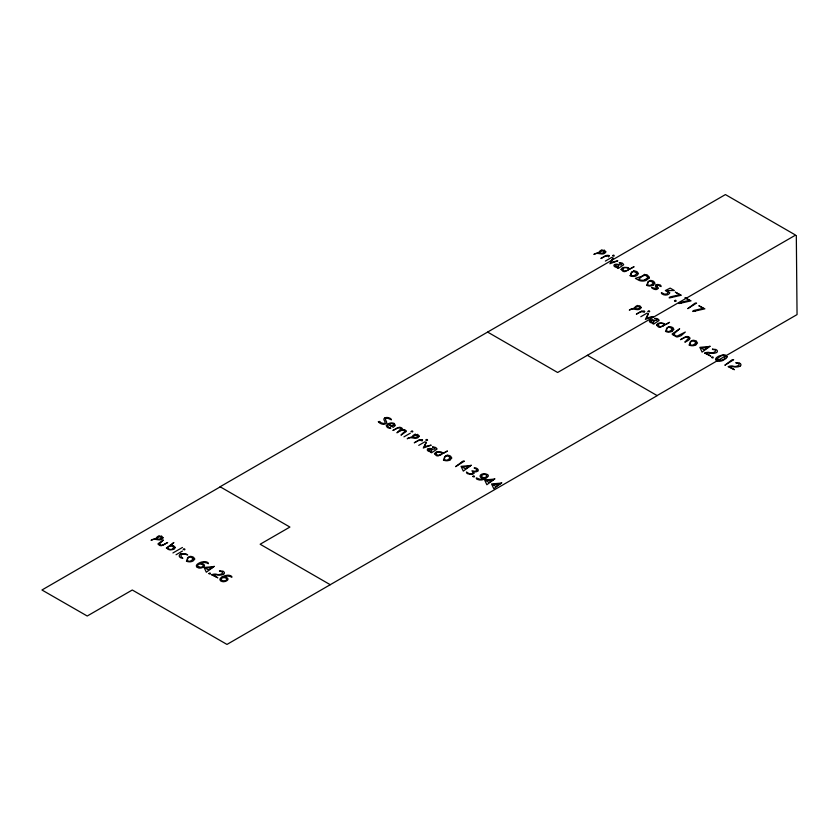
<?xml version="1.0" encoding="UTF-8"?>
<svg xmlns="http://www.w3.org/2000/svg" width="839" height="839" viewBox="0 0 839 839"><rect width="100%" height="100%" fill="white"/><g stroke="black" fill="none" stroke-linecap="round" stroke-linejoin="round"><path stroke-width="1.26" d="M186.594 561.008L188.376 557.536L190.159 556.362A4.814 2.779 0 0 1 193.589 557.348L194.816 559.026L193.169 560.903A4.772 2.758 0 0 1 186.384 561.134M443.579 459.908L445.373 456.426L447.156 455.252M630.225 275.601L632.008 272.119L633.802 270.955M646.754 285.145L648.537 281.663L650.33 280.499M665.673 331.258L667.456 327.787L669.249 326.612A4.814 2.779 0 0 1 672.668 327.598M689.291 344.892L691.074 341.421L692.867 340.246A4.814 2.779 0 0 1 696.286 341.232M608.59 256.734L609.177 255.738M472.273 473.469L472.797 473.06A2.433 1.405 0 0 0 473.049 472.609L471.948 470.731L474.601 471.256A2.391 1.384 0 0 0 475.587 471.088L476.877 470.239A1.626 0.944 0 0 0 476.94 469.777L476.07 468.938A17.588 10.152 0 0 0 474.14 467.994C477.171 467.05 480.6 471.224 476.384 471.728A2.79 1.605 0 0 1 475.115 471.854L473.458 471.549L474.213 473.217L472.179 474.507L467.407 473.657A3.524 2.035 0 0 1 466.536 471.969A19.486 11.253 0 0 0 468.466 473.269A2.842 1.636 0 0 0 472.451 473.616M653.34 285.04L654.965 283.278L653.801 281.453A4.814 2.779 0 0 0 650.33 280.436M450.165 459.793L451.802 458.042L450.627 456.217A4.814 2.779 0 0 0 447.166 455.199M672.259 331.153L673.885 329.391L672.721 327.577M695.877 344.787L697.503 343.025L696.339 341.211M387.891 423.905L386.223 425.646L387.303 427.408A5.422 3.125 0 0 0 387.649 427.607A3.933 2.276 0 0 0 390.565 428.205L390.806 428.173A13.005 7.509 0 0 1 388.572 427.156M220.248 486.851L41.95 589.995L87.225 616.015L132.279 590.006L226.981 644.425L657.21 395.641M605.359 261.076L611.778 257.363M163.972 544.637L167.674 542.497L161.581 545.686A2.905 1.678 0 0 1 159.609 545.392L158.152 544.28A2.475 1.426 0 0 1 158.057 543.745L163.364 540.012L159.578 543.829A1.72 0.996 0 0 0 159.683 544.333L160.239 544.794M172.928 552.953L182.441 547.468M176.043 554.747L182.462 551.045M396.553 428.351L392.893 430.459L399.207 427.282A2.999 1.73 0 0 1 401.147 427.659A2.748 1.584 0 0 1 402.038 429.673M400.591 430.68L396.931 432.798L400.769 428.97A1.615 0.933 0 0 0 400.675 428.509L400.465 428.278A2.685 1.552 0 0 0 400.151 428.068M403.947 436.846L410.376 433.144M640.807 316.733L647.226 313.02M418.724 445.373L425.142 441.671M606.02 255.57L600.892 258.496L605.234 256.115L608.023 256.157A1.909 1.101 0 0 1 608.632 256.724M641.468 311.227L636.34 314.153L640.681 311.772L643.471 311.825A1.909 1.101 0 0 1 644.079 312.381L644.625 311.395M419.374 439.867L414.256 442.803L418.598 440.423L421.388 440.465A1.909 1.101 0 0 1 421.996 441.031L422.489 440.014M614.819 264.568L615.302 264.348A2.286 1.321 0 0 1 616.109 264.17C617.504 263.876 622.381 266.194 621.542 263.824M650.267 320.225L650.749 320.005A2.286 1.321 0 0 1 651.567 319.827C652.952 319.544 657.849 321.851 656.989 319.491A12.585 7.268 0 0 0 654.63 318.432L655.616 318.432A3.744 2.16 0 0 1 657.965 319.03L658.993 320.026A2.349 1.353 0 0 1 659.024 320.529L653.633 324.137L652.606 323.55L653.612 322.963L652.711 323.025A2.968 1.709 0 0 1 650.791 322.648L650.624 322.564A2.905 1.678 0 0 1 650.057 320.12M428.184 448.875L428.656 448.655A2.286 1.321 0 0 1 429.474 448.477C430.847 448.194 435.777 450.48 434.906 448.131A12.585 7.268 0 0 0 432.546 447.082M384.944 417.916L385.269 417.77A2.685 1.552 0 0 1 386.129 417.539A3.293 1.898 0 0 1 387.587 417.518A4.573 2.643 0 0 1 388.856 417.791A6.408 3.702 0 0 1 390.313 418.42L391.236 419.217A2.685 1.552 0 0 1 391.394 419.846L389.254 418.913A4.761 2.748 0 0 0 388.499 418.556A2.349 1.353 0 0 0 386.779 418.304A1.615 0.933 0 0 0 386.087 418.535A1.972 1.143 0 0 0 385.426 419.49A6.188 3.566 0 0 0 385.709 420.15L386.055 420.8A16.738 9.669 0 0 1 386.475 421.618A5.946 3.429 0 0 1 386.653 422.395A3.681 2.129 0 0 1 386.464 423.097A2.853 1.647 0 0 1 385.877 423.653A4.205 2.433 0 0 1 385.426 423.905L384.377 424.23A3.041 1.762 0 0 1 382.92 424.251A4.373 2.527 0 0 1 381.493 423.905A7.918 4.573 0 0 1 380.14 423.276A8.306 4.803 0 0 1 378.662 422.069M180.742 553.929C182.441 552.461 190.495 556.467 186.688 554.306M644.74 279.89L647.656 277.772A3.587 2.077 0 0 0 647.698 276.996L644.446 274.353L638.699 279.219L639.591 279.67A4.688 2.706 0 0 0 644.803 279.964M681.352 303.047L691.032 300.844L684.981 297.73L689.49 300.331L680.261 302.428A3.241 1.867 0 0 0 678.845 303.498A6.429 3.713 0 0 0 681.362 303.057M712.437 349.171L715.751 349.454A6.513 3.765 0 0 1 716.139 349.664A3.618 2.087 0 0 1 716.6 352.548M735.992 362.763L739.306 363.056A6.513 3.765 0 0 1 739.694 363.266M618.039 266.865L618.647 265.239A3.838 2.223 0 0 0 617.221 264.799A1.647 0.954 0 0 0 615.941 265.187M378.399 421.681L379.815 421.451A6.125 3.534 0 0 0 381.252 422.825L383.266 423.464A1.605 0.923 0 0 0 384.052 423.359L384.577 423.129A1.751 1.007 0 0 0 385.059 422.678A2.569 1.489 0 0 0 385.101 422.132A6.272 3.618 0 0 0 384.86 421.503L384.514 420.874A19.926 11.505 0 0 1 384.063 419.993A5.412 3.125 0 0 1 383.895 419.269A3.199 1.846 0 0 1 385.07 417.812M401.965 429.652L403.181 429.547A3.062 1.762 0 0 1 404.88 429.851L406.296 430.91A2.307 1.332 0 0 1 406.37 431.414L400.979 435.137L403.632 432.41A4.447 2.569 0 0 0 404.891 431.403A1.898 1.091 0 0 0 404.188 430.438M653.361 322.533L654.095 320.897M431.277 451.183L432.012 449.547A3.838 2.223 0 0 0 430.585 449.106M494.412 484.491L500.222 483.82L495.818 486.368L492.755 484.596L494.213 484.502M432.546 447.072L433.532 447.072A3.744 2.16 0 0 1 435.871 447.669L436.899 448.676A2.349 1.353 0 0 1 436.93 449.18L431.55 452.787L430.522 452.19L431.529 451.613L430.617 451.676A2.968 1.709 0 0 1 428.708 451.298L428.54 451.214A2.905 1.678 0 0 1 427.974 448.771M219.818 571.223C226.352 572.208 219.912 575.953 215.969 574.128A5.349 3.083 0 0 0 211.669 574.788M704.666 353.072A5.349 3.083 0 0 1 708.861 352.359C713.601 354.582 718.95 349.475 712.804 349.506A1.122 0.65 0 0 1 712.5 349.171M732.804 359.658L731.923 359.921A5.925 3.419 0 0 0 731.598 360.172L724.854 365.259L733.653 359.721A7.551 4.363 0 0 1 732.804 359.658M481.523 477.769L482.278 478.031A2.695 1.552 0 0 0 483.495 478.167L484.344 478.073L480.086 479.331L476.332 477.894A2.978 1.72 0 0 0 477.045 479.289C480.778 481.125 485.729 479.447 488.193 476.321A3.45 1.993 0 0 0 487.7 474.664L487.396 474.475M704.812 353.167L710.832 356.103L706.354 353.513A2.674 1.542 0 0 1 708.126 353.051A6.722 3.88 0 0 1 709.249 353.104L711.063 353.261A12.029 6.943 0 0 0 712.846 353.366A4.929 2.853 0 0 0 716.485 352.495M728.367 366.769L734.387 369.695L729.909 367.115A2.674 1.542 0 0 1 731.681 366.643A6.722 3.88 0 0 1 732.804 366.706L734.618 366.863A12.029 6.943 0 0 0 736.39 366.968A4.929 2.853 0 0 0 740.04 366.098M211.816 574.893L217.846 577.819L213.368 575.229M587.373 355.317L657.094 395.568L797.05 314.594L796.316 235.518M487.69 332.118L557.631 372.495L795.592 235.098L725.42 194.575L220.091 486.756L289.906 527.06L260.153 544.238L330.251 584.71M622.496 263.383L623.534 264.369A2.349 1.353 0 0 1 623.566 264.872L618.186 268.48L617.158 267.882L618.165 267.305L617.263 267.368A2.968 1.709 0 0 1 615.344 266.991L615.176 266.907A2.905 1.678 0 0 1 614.609 264.463M220.72 580.703C223.195 583.661 231.816 579.518 226.152 577.305A2.916 1.688 0 0 0 224.317 577.117L227.327 575.994L230.274 576.508A13.172 7.603 0 0 0 231.868 577.274L231.847 576.75A2.412 1.395 0 0 0 231.512 576.267L230.903 575.879A4.342 2.507 0 0 0 229.236 575.323A4.719 2.727 0 0 0 227.317 575.25L225.261 575.606A9.512 5.485 0 0 0 223.751 576.131L222.849 576.54A13.906 8.033 0 0 0 222.031 577.001M197.165 567.112C199.724 570.09 208.271 565.832 202.598 563.714A2.916 1.688 0 0 0 200.773 563.514L203.772 562.403L206.719 562.906A13.172 7.603 0 0 0 208.324 563.682L208.292 563.147A2.412 1.395 0 0 0 207.957 562.675L207.348 562.277A4.342 2.507 0 0 0 205.681 561.731A4.719 2.727 0 0 0 203.762 561.648L201.706 562.004A9.512 5.485 0 0 0 200.196 562.529L199.304 562.948A13.906 8.033 0 0 0 198.476 563.409A9.418 5.443 0 0 0 196.903 564.647L196.714 564.92A3.828 2.213 0 0 0 197.092 567.143M688.179 337.498L688.525 337.844A1.647 0.944 0 0 1 688.63 338.211L684.813 342.144C685.725 341.913 692.836 338.673 688.861 336.911A3.199 1.846 0 0 0 686.837 336.502L680.513 339.659L684.173 337.54A2.769 1.594 0 0 1 688.326 337.414M657.084 286.529L657.388 286.938A11.327 6.544 0 0 1 657.818 287.578A3.744 2.16 0 0 1 658.007 288.134M728.21 366.664A5.349 3.083 0 0 1 732.416 365.961C736.82 368.143 742.704 363.256 736.422 363.109A1.122 0.65 0 0 1 736.055 362.763M739.715 363.245A3.618 2.087 0 0 1 740.155 366.14M695.93 344.819A4.772 2.758 0 0 1 689.081 345.018M672.312 331.185A4.772 2.758 0 0 1 665.474 331.384M652.679 320.456A3.838 2.223 0 0 1 654.074 320.918M651.389 320.844A1.647 0.954 0 0 1 652.658 320.435M653.287 322.354A1.94 1.122 0 0 1 651.326 321.956A1.94 1.122 0 0 1 651.127 320.76M641.52 311.269A2.737 1.584 0 0 1 644.677 311.3M222.041 577.012A9.418 5.443 0 0 0 220.447 578.239L220.269 578.522A3.828 2.213 0 0 0 220.647 580.735M213.347 575.218A2.674 1.542 0 0 1 215.13 574.767M215.141 574.788A6.722 3.88 0 0 1 216.252 574.83L218.067 574.977A12.029 6.943 0 0 0 219.849 575.082A4.929 2.853 0 0 0 223.489 574.212M223.164 571.369A3.618 2.087 0 0 1 223.614 574.264M223.143 571.38A6.513 3.765 0 0 0 222.755 571.181L219.451 570.887A1.122 0.65 0 0 0 219.766 571.254M180.605 557.547A4.908 2.832 0 0 0 182.787 558.323A6.376 3.681 0 0 0 181.675 557.138A3.471 2.003 0 0 1 181.948 554.464A3.471 2.003 0 0 1 186.604 554.369M180.437 557.641A4.51 2.601 0 0 1 180.71 553.908M163.899 544.605A2.716 1.563 0 0 1 160.102 544.899M482.415 477.234A2.433 1.405 0 0 0 485.76 477.202C488.927 475.43 484.229 473.29 482.53 474.968A2.853 1.647 0 0 0 482.194 477.339M481.408 477.842A4.08 2.36 0 0 1 481.324 474.413A4.08 2.36 0 0 1 487.249 474.549M450.228 459.824A4.772 2.758 0 0 1 443.38 460.034M429.306 449.484A1.647 0.954 0 0 1 430.575 449.075M431.204 451.004A1.94 1.122 0 0 1 429.243 450.606A1.94 1.122 0 0 1 429.033 449.41M419.427 439.919A2.737 1.584 0 0 1 422.583 439.94M396.711 428.414A2.727 1.573 0 0 1 400.308 427.911M400.759 430.753A2.706 1.563 0 0 1 404.335 430.302M388.352 427.261A3.241 1.877 0 0 1 388.688 424.618L393.26 427.271L395.316 425.467L394.393 423.747A5.034 2.905 0 0 0 394.078 423.569M387.996 423.947A4.583 2.643 0 0 1 394.246 423.433M378.662 422.069A2.821 1.626 0 0 1 378.399 421.681M656.297 289.56A3.954 2.286 0 0 1 653.141 288.742A6.66 3.849 0 0 1 652.469 288.417L651.588 287.494L656.182 288.543A1.133 0.65 0 0 0 656.507 288.228A2.863 1.657 0 0 0 656.213 287.41L656.035 287.106A10.634 6.135 0 0 1 655.532 286.361A2.58 1.489 0 0 1 656.004 284.872M656.297 289.455A2.118 1.227 0 0 0 657.084 289.224L657.21 289.161A2.276 1.311 0 0 0 658.049 288.134M657.115 286.519A1.993 1.154 0 0 1 657.042 285.375M657.199 285.333A1.699 0.975 0 0 1 659.276 285.721M659.391 285.68A34.598 19.979 0 0 0 661.08 286.592L660.88 285.68A2.297 1.321 0 0 0 660.398 285.26M657.084 284.494A3.744 2.16 0 0 1 660.303 285.302M656.088 284.914A2.202 1.269 0 0 1 657.084 284.568M653.392 285.071A4.772 2.758 0 0 1 646.554 285.27M630.016 275.727A4.772 2.758 0 0 0 636.864 275.528L638.458 273.608L637.273 271.909A4.814 2.779 0 0 0 633.802 270.892M617.84 266.697A1.94 1.122 0 0 1 615.878 266.299A1.94 1.122 0 0 1 615.669 265.103M622.517 263.373A3.744 2.16 0 0 0 620.168 262.775L619.182 262.775A12.585 7.268 0 0 1 621.552 263.824M606.073 255.612A2.737 1.584 0 0 1 609.219 255.633M716.957 359.27L716.946 359.449A1.961 1.133 0 0 0 717.209 359.941C729.185 362.406 726.071 349.171 716.957 359.27M434.476 453.773L436.332 455.629A3.22 1.856 0 0 0 438.294 455.902L447.449 450.983L443.443 453.27L436.574 451.707L434.487 453.658M621.112 269.466L622.968 271.322A3.22 1.856 0 0 0 624.929 271.605L634.085 266.687L630.089 268.962C627.52 267.945 622.423 265.669 621.112 269.466M656.559 325.123L658.416 326.99A3.22 1.856 0 0 0 660.377 327.262L669.532 322.344L665.537 324.62C662.967 323.602 657.881 321.327 656.559 325.123M183.311 549.398C185.996 551.171 184.811 547.364 183.322 549.346M411.215 431.508C413.994 433.27 412.536 429.421 411.215 431.508M425.992 440.035C428.708 441.828 427.334 437.948 425.992 440.035M612.627 255.727C615.333 257.51 614.054 253.651 612.627 255.696M648.075 311.384C650.676 313.209 649.659 309.308 648.075 311.363M193.41 558.764C185.629 567.028 184.916 552.062 193.41 558.764M450.407 457.664C442.698 465.897 441.922 450.942 450.407 457.664M637.042 273.357C629.271 281.589 628.589 266.645 637.042 273.357M653.581 282.9C645.831 291.143 645.076 276.188 653.581 282.9M672.5 329.014C664.677 337.268 664.037 322.312 672.5 329.014M696.118 342.648C688.379 350.891 687.592 335.946 696.118 342.648M167.171 548.161C170.862 553.73 178.413 543.63 168.901 546.567A12.931 7.467 0 0 0 168.324 546.913L167.181 548.077M669.69 292.853C668.861 295.517 664.048 295.706 661.877 293.818A2.842 1.647 0 0 1 661.457 292.58L664.519 294.164L667.215 293.87L668.054 292.329L665.348 290.535L670.172 288.113L674.325 290.504L667.309 290.577L669.69 292.853M175.288 547.489C174.093 551.38 168.88 549.115 166.332 548.077L173.862 542.508L170.695 545.549L171.68 545.476A3.314 1.909 0 0 1 173.631 545.822L175.288 547.489M163.028 537.768C160.805 542.644 154.261 537.149 151.083 540.337L161.497 535.964L163.028 537.768M419.175 436.175C416.952 441.041 410.407 435.546 407.219 438.745L417.633 434.371L419.175 436.175M605.81 251.868C603.587 256.744 597.043 251.239 593.865 254.437L604.269 250.064L605.81 251.868M641.258 307.525C639.035 312.402 632.501 306.896 629.313 310.094L639.727 305.721L641.258 307.525M435.965 453.857L437.78 455.336L440.842 454.801A13.434 7.75 0 0 0 441.429 454.434C445.11 451.372 436.469 450.522 435.965 453.857M622.601 269.55L624.426 271.028L627.478 270.494A13.434 7.75 0 0 0 628.065 270.137C631.715 267.075 623.251 266.246 622.611 269.466M658.049 325.207L659.874 326.686L662.936 326.151A13.434 7.75 0 0 0 663.523 325.794C667.215 322.7 658.542 321.893 658.049 325.207M208.88 573.603C211.554 575.512 210.526 571.506 208.89 573.54M472.797 476.489C475.587 478.387 474.339 474.276 472.797 476.489M674.493 300.876C677.209 302.764 676.14 298.778 674.504 300.823M711.577 357.487C714.325 359.396 713.15 355.327 711.587 357.456M394.036 425.037C386.622 428.435 390.607 420.329 394.036 425.037M727.172 356.785L726.154 358.442L722.652 360.539A9.124 5.265 0 0 1 721.582 360.927L719.568 361.305A3.555 2.056 0 0 1 716.967 360.875A4.352 2.517 0 0 1 716.454 360.581L716.296 360.476A3.398 1.961 0 0 1 715.636 358.924L716.233 357.959A8.81 5.086 0 0 1 716.873 357.372A13.466 7.771 0 0 1 717.985 356.617A18.122 10.467 0 0 1 718.824 356.135L723.103 354.782A3.545 2.045 0 0 1 725.725 355.222L727.172 356.785M673.864 333.891L673.811 334.069A2.517 1.447 0 0 0 673.916 334.614L676.318 336.019A2.423 1.395 0 0 0 677.23 336.072L685.316 332.045L681.016 335.747L677.776 336.869A3.618 2.087 0 0 1 676.423 336.858L672.333 334.509A3.471 2.003 0 0 1 672.322 333.765L679.684 328.794L673.864 333.891M426.264 442.321L424.366 446.61L431.183 445.163L423.286 448.016L426.264 442.321M612.91 258.013L611.002 262.303L617.829 260.856L609.932 263.708L612.91 258.013M648.358 313.681L646.45 317.96L653.277 316.513L645.38 319.376L648.358 313.681M649.197 277.982L646.124 280.436A6.188 3.576 0 0 1 639.15 280.446L635.354 278.391L646.827 274.636L649.239 276.996A4.594 2.653 0 0 1 649.197 277.982M161.413 537.998C159.714 540.41 152.824 538.648 159.127 535.702L161.497 537.579A1.919 1.112 0 0 1 161.413 537.998M417.56 436.395C415.861 438.818 408.96 437.046 415.263 434.099L417.633 435.986A1.919 1.112 0 0 1 417.56 436.395M604.195 252.088C602.507 254.511 595.596 252.749 601.899 249.791L604.269 251.679A1.919 1.112 0 0 1 604.195 252.088M639.643 307.756C637.944 310.168 631.054 308.406 637.357 305.459L639.727 307.336A1.919 1.112 0 0 1 639.643 307.756M214.207 566.398L206.31 572.229L204.076 567.468L212.54 566.713A19.024 10.98 0 0 0 214.207 566.398M471.203 465.288L463.306 471.119L461.062 466.358L469.536 465.603A19.024 10.98 0 0 0 471.203 465.299M494.758 478.891L486.861 484.722L484.617 479.96L493.091 479.205A19.024 10.98 0 0 0 494.758 478.891M501.68 482.886L493.783 488.718L491.549 483.956L500.013 483.201A19.024 10.98 0 0 0 501.68 482.886M709.983 346.287L702.086 352.118L699.852 347.356L708.326 346.601A19.024 10.98 0 0 0 709.983 346.287M462.331 461.586L455.587 466.662L464.397 461.135A7.551 4.363 0 0 1 463.548 461.062L462.656 461.335A5.925 3.419 0 0 0 462.331 461.586M694.503 303.571L687.77 308.647L696.569 303.12A7.551 4.363 0 0 1 695.72 303.047L694.839 303.319A5.925 3.419 0 0 0 694.503 303.571M212.749 567.332L208.345 569.88L205.282 568.108L212.749 567.332M469.746 466.232L465.341 468.77L462.279 466.998L469.746 466.232M708.525 347.22L704.131 349.758L701.058 347.996L708.525 347.22M493.301 479.824L488.896 482.373L485.833 480.6L493.301 479.824M671.777 297.394L671.64 297.446A6.429 3.713 0 0 1 669.123 297.876A3.241 1.867 0 0 1 670.539 296.807L679.779 294.73L675.269 292.129L681.32 295.234L671.777 297.394M695.332 310.996L695.195 311.038A6.429 3.713 0 0 1 692.678 311.468A3.241 1.867 0 0 1 694.094 310.399L703.334 308.333L698.824 305.721L704.875 308.836L695.332 310.996M222.482 580.588A2.779 1.605 0 0 0 226.729 579.288A2.779 1.605 0 0 0 222.66 577.809A2.779 1.605 0 0 0 222.482 580.588M198.927 566.986A2.779 1.605 0 0 0 203.174 565.685A2.779 1.605 0 0 0 199.105 564.217A2.779 1.605 0 0 0 198.927 566.986"/></g></svg>
